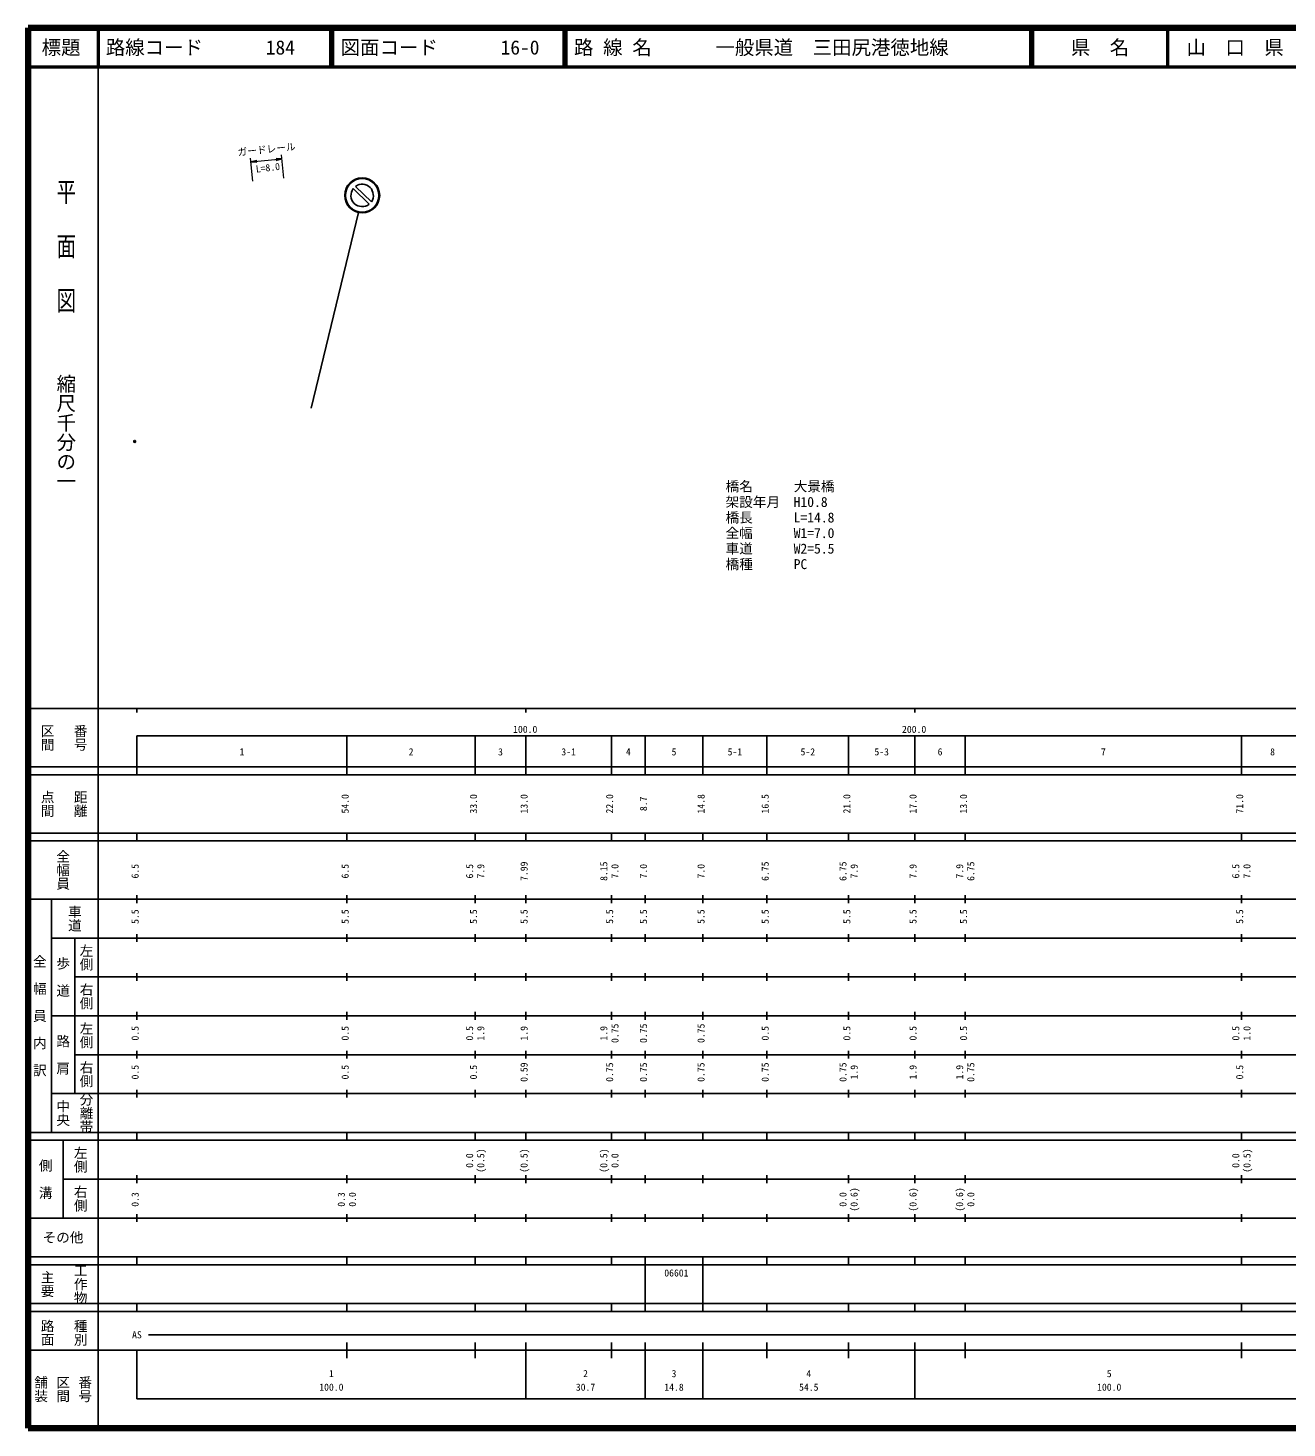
# Model space of a CAD drawing. Units: millimetres on the paper, with parts at other scales. Extents: x 40 to 680, y 20 to 380.
# Drawn here: x 40 to 363.7, y 20 to 380 of the extents above; entities that cross this region are included whole.
import ezdxf
from ezdxf.enums import TextEntityAlignment as Align

# ---------------------------------------------------------------- set-up
doc = ezdxf.new("R2010")
doc.units = ezdxf.units.MM
doc.header["$PDMODE"] = 32
doc.header["$PDSIZE"] = 0.5
doc.layers.add('M-OTRS', color=6, linetype='Continuous')
doc.layers.add('M-TTL-TXT', color=7, linetype='Continuous')
for name, color, linetype, lineweight in [('M-STR-HTXT', 7, 'Continuous', 13), ('M-STR-STRC', 7, 'Continuous', 25), ('M-TTL', 2, 'Continuous', 140), ('M-TTL-BAND', 7, 'Continuous', 25), ('M-TTL-LINE', 7, 'Continuous', 50)]:
    doc.layers.add(name, color=color, linetype=linetype, lineweight=lineweight)
doc.styles.add('@ＭＳ ゴシック', font='')
doc.styles.add('ＭＳ ゴシック', font='')
doc.styles.get('@ＭＳ ゴシック').set_extended_font_data('@MS Gothic')
doc.styles.get('ＭＳ ゴシック').set_extended_font_data('MS Gothic')

# ---------------------------------------------------------------- blocks, each defined once
blk = doc.blocks.new('open_arrow')
at = {"color": 0, "linetype": 'Continuous', "lineweight": -2}
blk.add_lwpolyline([(7.5, 1.25), (0, 0), (7.5, -1.25)], dxfattribs=at)

msp = doc.modelspace()

# ---------------------------------------------------------------- linework, layer by layer
at = {"layer": 'M-OTRS'}
msp.add_point((67.426, 273.69), dxfattribs=at)
at = {"layer": 'M-STR-HTXT'}
for p, q in [((97.846, 340.583), (97.234, 346.552)), ((97.336, 345.557), (105.294, 346.373)), ((105.804, 341.399), (105.192, 347.367))]:
    msp.add_line(p, q, dxfattribs=at)
at = {"layer": 'M-STR-STRC'}
for p, q in [((123.627, 338.69), (127.697, 334.682)), ((124.234, 339.283), (128.28, 335.298)), ((112.822, 282.25), (124.978, 332.549))]:
    msp.add_line(p, q, dxfattribs=at)
for radius in [4.5, 4.32]:
    msp.add_circle((125.921, 336.949), radius, dxfattribs=at)
for start, end in [(142.79212, 308.06946), (325.01478, 125.8468)]:
    msp.add_arc((125.921, 336.949), 2.88, start, end, dxfattribs=at)
at = {"layer": 'M-TTL'}
for p, q in [((40, 380), (40, 20)), ((680, 380), (40, 380)), ((40, 20), (680, 20))]:
    msp.add_line(p, q, dxfattribs=at)
at = {"layer": 'M-TTL-BAND'}
for p, q in [((58, 370), (58, 20)), ((40, 205), (579, 205)), ((68, 205), (68, 204)), ((168, 205), (168, 204)), ((268, 205), (268, 204)), ((68, 198), (579, 198)), ((68, 198), (68, 188)), ((122, 188), (122, 198)), ((155, 188), (155, 198)), ((168, 188), (168, 198)), ((190, 188), (190, 198)), ((198.7, 188), (198.7, 198)), ((213.5, 188), (213.5, 198)), ((230, 188), (230, 198)), ((251, 188), (251, 198)), ((268, 188), (268, 198)), ((281, 188), (281, 198)), ((352, 188), (352, 198)), ((40, 190), (579, 190)), ((40, 188), (579, 188)), ((40, 173), (579, 173)), ((68, 171), (68, 173)), ((122, 171), (122, 173)), ((155, 171), (155, 173)), ((168, 171), (168, 173)), ((190, 171), (190, 173)), ((198.7, 171), (198.7, 173)), ((213.5, 171), (213.5, 173)), ((230, 171), (230, 173)), ((251, 171), (251, 173)), ((268, 171), (268, 173)), ((281, 171), (281, 173)), ((352, 171), (352, 173)), ((40, 171), (579, 171)), ((40, 156), (579, 156)), ((46, 96), (46, 156)), ((68, 155), (68, 157)), ((122, 155), (122, 157)), ((155, 155), (155, 157)), ((168, 155), (168, 157)), ((190, 155), (190, 157)), ((198.7, 155), (198.7, 157)), ((213.5, 155), (213.5, 157)), ((230, 155), (230, 157)), ((251, 155), (251, 157)), ((268, 155), (268, 157)), ((281, 155), (281, 157)), ((352, 155), (352, 157)), ((46, 146), (579, 146)), ((52, 146), (52, 106)), ((68, 145), (68, 147)), ((122, 145), (122, 147)), ((155, 145), (155, 147)), ((168, 145), (168, 147)), ((190, 145), (190, 147)), ((198.7, 145), (198.7, 147)), ((213.5, 145), (213.5, 147)), ((230, 145), (230, 147)), ((251, 145), (251, 147)), ((268, 145), (268, 147)), ((281, 145), (281, 147)), ((352, 145), (352, 147)), ((68, 135), (68, 137)), ((122, 135), (122, 137)), ((155, 135), (155, 137)), ((168, 135), (168, 137)), ((190, 135), (190, 137)), ((198.7, 135), (198.7, 137)), ((213.5, 135), (213.5, 137)), ((230, 135), (230, 137)), ((251, 135), (251, 137)), ((268, 135), (268, 137)), ((281, 135), (281, 137)), ((352, 135), (352, 137)), ((52, 136), (579, 136)), ((46, 126), (579, 126)), ((68, 125), (68, 127)), ((122, 125), (122, 127)), ((155, 125), (155, 127)), ((168, 125), (168, 127)), ((190, 125), (190, 127)), ((198.7, 125), (198.7, 127)), ((213.5, 125), (213.5, 127)), ((230, 125), (230, 127)), ((251, 125), (251, 127)), ((268, 125), (268, 127)), ((281, 125), (281, 127)), ((352, 125), (352, 127)), ((52, 116), (579, 116)), ((68, 115), (68, 117)), ((122, 115), (122, 117)), ((155, 115), (155, 117)), ((168, 115), (168, 117)), ((190, 115), (190, 117)), ((198.7, 115), (198.7, 117)), ((213.5, 115), (213.5, 117)), ((230, 115), (230, 117)), ((251, 115), (251, 117)), ((268, 115), (268, 117)), ((281, 115), (281, 117)), ((352, 115), (352, 117)), ((46, 106), (579, 106)), ((68, 105), (68, 107)), ((122, 105), (122, 107)), ((155, 105), (155, 107)), ((168, 105), (168, 107)), ((190, 105), (190, 107)), ((198.7, 105), (198.7, 107)), ((213.5, 105), (213.5, 107)), ((230, 105), (230, 107)), ((251, 105), (251, 107)), ((268, 105), (268, 107)), ((281, 105), (281, 107)), ((352, 105), (352, 107)), ((40, 96), (579, 96)), ((40, 94), (579, 94)), ((49, 94), (49, 74)), ((68, 94), (68, 96)), ((122, 94), (122, 96)), ((155, 94), (155, 96)), ((168, 94), (168, 96)), ((190, 94), (190, 96)), ((198.7, 94), (198.7, 96)), ((213.5, 94), (213.5, 96)), ((230, 94), (230, 96)), ((251, 94), (251, 96)), ((268, 94), (268, 96)), ((281, 94), (281, 96)), ((352, 94), (352, 96)), ((49, 84), (579, 84)), ((68, 83), (68, 85)), ((122, 83), (122, 85)), ((155, 83), (155, 85)), ((168, 83), (168, 85)), ((190, 83), (190, 85)), ((198.7, 83), (198.7, 85)), ((213.5, 83), (213.5, 85)), ((230, 83), (230, 85)), ((251, 83), (251, 85)), ((268, 83), (268, 85)), ((281, 83), (281, 85)), ((352, 83), (352, 85)), ((40, 74), (579, 74)), ((68, 73), (68, 75)), ((122, 73), (122, 75)), ((155, 73), (155, 75)), ((168, 73), (168, 75)), ((190, 73), (190, 75)), ((198.7, 73), (198.7, 75)), ((213.5, 73), (213.5, 75)), ((230, 73), (230, 75)), ((251, 73), (251, 75)), ((268, 73), (268, 75)), ((281, 73), (281, 75)), ((352, 73), (352, 75)), ((40, 64), (579, 64)), ((40, 62), (579, 62)), ((68, 62), (68, 64)), ((122, 62), (122, 64)), ((155, 62), (155, 64)), ((168, 62), (168, 64)), ((190, 62), (190, 64)), ((198.7, 62), (198.7, 64)), ((198.7, 52), (198.7, 62)), ((213.5, 62), (213.5, 64)), ((213.5, 52), (213.5, 62)), ((230, 62), (230, 64)), ((251, 62), (251, 64)), ((268, 62), (268, 64)), ((281, 62), (281, 64)), ((352, 62), (352, 64)), ((40, 52), (579, 52)), ((68, 50), (68, 52)), ((122, 50), (122, 52)), ((155, 50), (155, 52)), ((168, 50), (168, 52)), ((190, 50), (190, 52)), ((198.7, 50), (198.7, 52)), ((213.5, 50), (213.5, 52)), ((230, 50), (230, 52)), ((251, 50), (251, 52)), ((268, 50), (268, 52)), ((281, 50), (281, 52)), ((352, 50), (352, 52)), ((40, 50), (579, 50)), ((71, 44), (565, 44)), ((40, 40), (579, 40)), ((68, 40), (68, 27.5)), ((122, 38), (122, 42)), ((155, 38), (155, 42)), ((168, 27.5), (168, 42)), ((190, 38), (190, 42)), ((198.7, 27.5), (198.7, 42)), ((213.5, 27.5), (213.5, 42)), ((230, 38), (230, 42)), ((251, 38), (251, 42)), ((268, 27.5), (268, 42)), ((281, 38), (281, 42)), ((352, 38), (352, 42)), ((68, 27.5), (579, 27.5))]:
    msp.add_line(p, q, dxfattribs=at)
at = {"layer": 'M-TTL-LINE'}
for p, q in [((58, 380), (58, 370)), ((117.75, 380), (117.75, 370)), ((118.25, 380), (118.25, 370)), ((177.75, 380), (177.75, 370)), ((178.25, 380), (178.25, 370)), ((297.75, 380), (297.75, 370)), ((298.25, 380), (298.25, 370)), ((333, 380), (333, 370)), ((40, 370), (680, 370))]:
    msp.add_line(p, q, dxfattribs=at)

# ---------------------------------------------------------------- block references
at = {"layer": 'M-STR-HTXT', "xscale": 0.2, "yscale": 0.2}
for p, rotation in [((97.336, 345.557), 5.9), ((105.294, 346.373), 185.9)]:
    msp.add_blockref('open_arrow', p, dxfattribs=dict(at, rotation=rotation))

# ---------------------------------------------------------------- texts
at = {"layer": 'M-STR-HTXT', "style": 'ＭＳ ゴシック'}
msp.add_text('ガードレール', height=1.833, rotation=5.851, dxfattribs=at).set_placement((101.481, 347.33), align=Align.BOTTOM_CENTER)
msp.add_text('L=8.0', height=1.833, rotation=6.78, dxfattribs=at).set_placement((101.672, 344.079), align=Align.MIDDLE_CENTER)
for s, p in [('橋名\u3000\u3000\u3000大景橋', (219.37, 263.415)), ('架設年月\u3000H10.8', (219.37, 259.415)), ('橋長\u3000\u3000\u3000L=14.8', (219.37, 255.415)), ('全幅\u3000\u3000\u3000W1=7.0', (219.37, 251.415)), ('車道\u3000\u3000\u3000W2=5.5', (219.37, 247.415)), ('橋種\u3000\u3000\u3000PC', (219.37, 243.415))]:
    msp.add_text(s, height=2.566, dxfattribs=at).set_placement(p, align=Align.TOP_LEFT)
at = {"layer": 'M-TTL-BAND', "style": '@ＭＳ ゴシック', "width": 1.4}
msp.add_text('平  面  図', height=3.666, rotation=270, dxfattribs=at).set_placement((49.777, 306.475), align=Align.MIDDLE_RIGHT)
at = {"layer": 'M-TTL-BAND', "style": '@ＭＳ ゴシック'}
msp.add_text('縮尺千分の一', height=3.666, rotation=270, dxfattribs=at).set_placement((49.777, 261.03), align=Align.MIDDLE_RIGHT)
for s, p in [('区間', (45, 197.5)), ('番号', (53.5, 197.5)), ('点間', (45, 180.5)), ('距離', (53.5, 180.5)), ('全幅員', (49, 163.5)), ('車道', (52, 151)), ('左側', (55, 141)), ('全\u3000幅\u3000員\u3000内\u3000訳', (43, 126)), ('歩\u3000道', (49, 136)), ('右側', (55, 131)), ('左側', (55, 121)), ('路\u3000肩', (49, 116)), ('右側', (55, 111)), ('分離帯', (55, 101)), ('中央', (49, 101)), ('左側', (53.5, 89)), ('側\u3000溝', (44.5, 84)), ('右側', (53.5, 79)), ('工作物', (53.5, 57)), ('主要', (45, 57)), ('路面', (45, 44.5)), ('種別', (53.5, 44.5)), ('舗装', (43.333, 30)), ('区間', (49, 30)), ('番号', (54.667, 30))]:
    msp.add_text(s, height=2.566, rotation=270, dxfattribs=at).set_placement(p, align=Align.MIDDLE_CENTER)
at = {"layer": 'M-TTL-BAND', "style": 'ＭＳ ゴシック'}
for s, p in [('100.0', (167.844, 198.195)), ('200.0', (267.844, 198.195)), ('1', (95, 192.405)), ('2', (138.5, 192.405)), ('3', (161.5, 192.405)), ('3-1', (179, 192.405)), ('4', (194.35, 192.405)), ('5', (206.1, 192.405)), ('5-1', (221.75, 192.405)), ('5-2', (240.5, 192.405)), ('5-3', (259.5, 192.405)), ('6', (274.5, 192.405)), ('7', (316.5, 192.405)), ('8', (360, 192.405)), ('AS', (68, 42.5)), ('1', (118, 32.523)), ('2', (183.35, 32.523)), ('3', (206.1, 32.523)), ('4', (240.75, 32.523)), ('5', (318, 32.523)), ('100.0', (118, 29.033)), ('30.7', (183.35, 29.033)), ('14.8', (206.1, 29.033)), ('54.5', (240.75, 29.033)), ('100.0', (318, 29.033))]:
    msp.add_text(s, height=1.833, dxfattribs=at).set_placement(p, align=Align.BOTTOM_CENTER)
for s, p in [('54.0', (123, 180.5)), ('33.0', (156, 180.5)), ('13.0', (169, 180.5)), ('22.0', (191, 180.5)), ('8.7', (199.7, 180.5)), ('14.8', (214.5, 180.5)), ('16.5', (231, 180.5)), ('21.0', (252, 180.5)), ('17.0', (269, 180.5)), ('13.0', (282, 180.5)), ('71.0', (353, 180.5)), ('6.5', (69, 163.174)), ('6.5', (123, 163.174)), ('6.5', (155, 163.174)), ('7.9', (157.87, 163.174)), ('7.99', (169, 163.174)), ('8.15', (189.5, 163.174)), ('7.0', (192.37, 163.174)), ('7.0', (199.7, 163.174)), ('7.0', (214.5, 163.174)), ('6.75', (231, 163.174)), ('6.75', (251, 163.174)), ('7.9', (253.87, 163.174)), ('7.9', (269, 163.174)), ('7.9', (281, 163.174)), ('6.75', (283.87, 163.174)), ('6.5', (352, 163.174)), ('7.0', (354.87, 163.174)), ('5.5', (69, 151.5)), ('5.5', (123, 151.5)), ('5.5', (156, 151.5)), ('5.5', (169, 151.5)), ('5.5', (191, 151.5)), ('5.5', (199.7, 151.5)), ('5.5', (214.5, 151.5)), ('5.5', (231, 151.5)), ('5.5', (252, 151.5)), ('5.5', (269, 151.5)), ('5.5', (282, 151.5)), ('5.5', (353, 151.5)), ('0.5', (69, 121.5)), ('0.5', (123, 121.5)), ('0.5', (155, 121.5)), ('1.9', (157.87, 121.5)), ('1.9', (169, 121.5)), ('1.9', (189.5, 121.5)), ('0.75', (192.37, 121.5)), ('0.75', (199.7, 121.5)), ('0.75', (214.5, 121.5)), ('0.5', (231, 121.5)), ('0.5', (252, 121.5)), ('0.5', (269, 121.5)), ('0.5', (282, 121.5)), ('0.5', (352, 121.5)), ('1.0', (354.87, 121.5)), ('0.5', (69, 111.5)), ('0.5', (123, 111.5)), ('0.5', (156, 111.5)), ('0.59', (169, 111.5)), ('0.75', (191, 111.5)), ('0.75', (199.7, 111.5)), ('0.75', (214.5, 111.5)), ('0.75', (231, 111.5)), ('0.75', (251, 111.5)), ('1.9', (253.87, 111.5)), ('1.9', (269, 111.5)), ('1.9', (281, 111.5)), ('0.75', (283.87, 111.5)), ('0.5', (353, 111.5)), ('0.0', (155, 88.764)), ('(0.5)', (157.87, 88.764)), ('(0.5)', (169, 88.764)), ('(0.5)', (189.5, 88.764)), ('0.0', (192.37, 88.764)), ('0.0', (352, 88.764)), ('(0.5)', (354.87, 88.764)), ('0.3', (69, 78.764)), ('0.3', (122, 78.764)), ('0.0', (124.87, 78.764)), ('0.0', (251, 78.764)), ('(0.6)', (253.87, 78.764)), ('(0.6)', (269, 78.764)), ('(0.6)', (281, 78.764)), ('0.0', (283.87, 78.764))]:
    msp.add_text(s, height=1.833, rotation=90, dxfattribs=at).set_placement(p, align=Align.BOTTOM_CENTER)
msp.add_text('その他', height=2.566, dxfattribs=at).set_placement((49, 69), align=Align.MIDDLE_CENTER)
msp.add_text('06601', height=1.833, dxfattribs=at).set_placement((203.6, 58.405), align=Align.BOTTOM_LEFT)
at = {"layer": 'M-TTL-TXT', "style": 'ＭＳ ゴシック'}
for s, p in [('標題', (48.5, 375)), ('県\u3000名', (315.625, 375)), ('山\u3000口\u3000県', (350.375, 375))]:
    msp.add_text(s, height=3.666, dxfattribs=at).set_placement(p, align=Align.MIDDLE_CENTER)
for s, p in [('路線コード', (60, 375)), ('184', (101.142, 375)), ('図面コード', (120.38, 375)), ('16-0', (161.521, 375)), ('路 線 名', (180.38, 375)), ('一般県道\u3000三田尻港徳地線', (216.734, 375))]:
    msp.add_text(s, height=3.666, dxfattribs=at).set_placement(p, align=Align.MIDDLE_LEFT)

doc.saveas('drawing.dxf')
